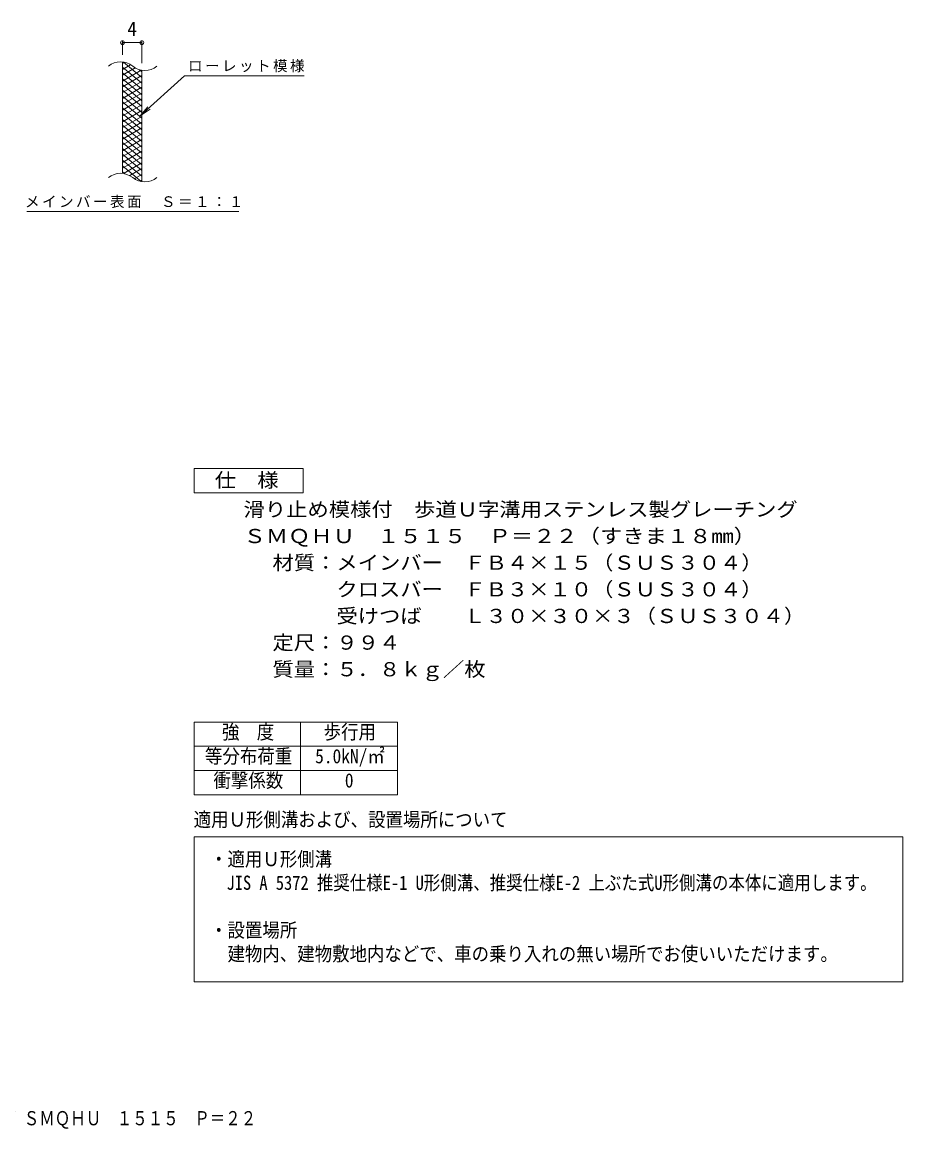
# Model space of a CAD drawing. Units: millimetres at full size, sheet at 1:10, with parts at other scales. Extents: x -1570 to 1782, y -1355 to 1104.
# Drawn here: x -36 to 1782, y -1355 to 930 of the extents above; entities that cross this region are included whole.
import ezdxf
from ezdxf.enums import TextEntityAlignment as Align

# ---------------------------------------------------------------- set-up
doc = ezdxf.new("R2010")
doc.units = ezdxf.units.MM
doc.header["$LTSCALE"] = 10
doc.header["$PDMODE"] = 32
doc.header["$PDSIZE"] = 8
for name, color, linetype, lineweight in [('A-4', 2, 'Continuous', 9), ('A-5', 7, 'Continuous', 9), ('C-2', 3, 'Continuous', 9), ('C-4', 7, 'Continuous', 9), ('C-5', 7, 'Continuous', 9), ('C-9', 6, 'Continuous', 5)]:
    doc.layers.add(name, color=color, linetype=linetype, lineweight=lineweight)
doc.layers.add('F-5', color=2, linetype='Continuous')
doc.styles.add('ＭＳ ゴシック', font='')
doc.styles.get('ＭＳ ゴシック').set_extended_font_data('MS Gothic')

msp = doc.modelspace()

# ---------------------------------------------------------------- linework, layer by layer
at = {"layer": 'A-4'}
for p, q in [((319, -515.4), (739, -515.4)), ((319, -515.4), (319, -665.4)), ((539, -515.4), (539, -665.4)), ((739, -515.4), (739, -665.4)), ((319, -565.4), (739, -565.4)), ((319, -615.4), (739, -615.4)), ((319, -665.4), (739, -665.4)), ((319, -1052.01), (319, -752.34))]:
    msp.add_line(p, q, dxfattribs=at)
msp.add_lwpolyline([(319, -752.34), (1782.44, -752.34), (1782.44, -1052.01), (319, -1052.01)], dxfattribs=at)
at = {"layer": 'A-5'}
msp.add_lwpolyline([(319, -41.96), (319, 8.04), (544, 8.04), (544, -41.96)], close=True, dxfattribs=at)
at = {"layer": 'C-2'}
for p, q in [((171.11, 617.09), (171.11, 847.09)), ((211.11, 599.88), (211.11, 829.88))]:
    msp.add_line(p, q, dxfattribs=at)
for centre, start, end in [((167.14, 807.84), 50.82628, 129.17371), ((217.31, 869.41), 230.82628, 309.17371), ((167.14, 577.84), 50.82628, 129.17371), ((217.31, 639.41), 230.82628, 309.17371)]:
    msp.add_arc(centre, 39.71, start, end, dxfattribs=at)
at = {"layer": 'C-4'}
for p, q in [((171.11, 862.09), (171.11, 890.32)), ((171.11, 887.32), (211.11, 887.32)), ((211.11, 844.88), (211.11, 890.32))]:
    msp.add_line(p, q, dxfattribs=at)
for p in [(171.11, 887.32), (211.11, 887.32)]:
    msp.add_point(p, dxfattribs=at)
at = {"layer": 'C-5'}
for p, q in [((299.43, 818.99), (546.5, 818.99)), ((207.45, 735.86), (228.03, 750.05)), ((-26.52, 538.92), (411.52, 538.92))]:
    msp.add_line(p, q, dxfattribs=at)
msp.add_lwpolyline([(299.43, 818.99), (207.45, 735.86), (223.65, 754.9)], dxfattribs=at)
at = {"layer": 'C-9'}
for p, q in [((175.64, 846.63), (171.11, 844.01)), ((211.11, 815.27), (173.19, 847.08)), ((187.89, 841.7), (171.11, 832.01)), ((211.11, 803.27), (171.11, 836.83)), ((197.28, 835.12), (171.11, 820.01)), ((209.88, 830.4), (171.11, 808.01)), ((211.11, 791.27), (171.11, 824.83)), ((211.11, 827.27), (206.39, 831.23)), ((211.11, 819.1), (171.11, 796.01)), ((211.11, 779.27), (171.11, 812.83)), ((211.11, 807.1), (171.11, 784.01)), ((211.11, 767.27), (171.11, 800.83)), ((211.11, 795.1), (171.11, 772.01)), ((211.11, 755.27), (171.11, 788.83)), ((211.11, 783.1), (171.11, 760.01)), ((211.11, 743.27), (171.11, 776.83)), ((211.11, 771.1), (171.11, 748.01)), ((211.11, 731.27), (171.11, 764.83)), ((211.11, 759.1), (171.11, 736.01)), ((211.11, 719.27), (171.11, 752.83)), ((211.11, 747.1), (171.11, 724.01)), ((211.11, 707.27), (171.11, 740.83)), ((211.11, 735.1), (171.11, 712.01)), ((211.11, 695.27), (171.11, 728.83)), ((211.11, 723.1), (171.11, 700.01)), ((211.11, 683.27), (171.11, 716.83)), ((211.11, 711.1), (171.11, 688.01)), ((211.11, 671.27), (171.11, 704.83)), ((211.11, 699.1), (171.11, 676.01)), ((211.11, 659.27), (171.11, 692.83)), ((211.11, 687.1), (171.11, 664.01)), ((211.11, 647.27), (171.11, 680.83)), ((211.11, 675.1), (171.11, 652.01)), ((211.11, 635.27), (171.11, 668.83)), ((211.11, 663.1), (171.11, 640.01)), ((211.11, 623.27), (171.11, 656.83)), ((211.11, 651.1), (171.11, 628.01)), ((211.11, 611.27), (171.11, 644.83)), ((209.73, 600.43), (171.11, 632.83)), ((176.3, 616.48), (171.11, 620.83)), ((211.11, 639.1), (173.01, 617.11)), ((211.11, 627.1), (186.16, 612.7)), ((211.11, 615.1), (195.61, 606.15)), ((211.11, 603.11), (207.39, 600.96))]:
    msp.add_line(p, q, dxfattribs=at)

# ---------------------------------------------------------------- texts
at = {"layer": 'A-5', "color": 2, "style": 'ＭＳ ゴシック'}
for s, width, p in [('仕\u3000様', 1.1, (361.55, -39.52)), ('滑り止め模様付\u3000歩道Ｕ字溝用ステンレス製グレーチング', 1.1, (421.09, -99.88)), ('ＳＭＱＨＵ\u3000１５１５\u3000Ｐ＝２２（すきま１８mm）', 1.15, (421.09, -154.88)), ('材質：メインバー\u3000ＦＢ４×１５（ＳＵＳ３０４）', 1.1, (480.8, -209.88)), ('\u3000\u3000\u3000クロスバー\u3000ＦＢ３×１０（ＳＵＳ３０４）', 1.1, (480.8, -264.88)), ('\u3000\u3000\u3000受けつば\u3000\u3000Ｌ３０×３０×３（ＳＵＳ３０４）', 1.1, (480.8, -319.88)), ('定尺：９９４', 1.1, (480.8, -374.88)), ('質量：５．８ｋｇ／枚', 1.1, (480.8, -429.88))]:
    msp.add_text(s, height=29.33, dxfattribs=dict(at, width=width)).set_placement(p, align=Align.BOTTOM_LEFT)
at = {"layer": 'A-5', "style": 'ＭＳ ゴシック'}
for s, width, p in [('強\u3000度', 0.9, (376.5, -559.4)), ('歩行用', 0.9, (586.5, -559.4)), ('等分布荷重', 0.9, (341.5, -609.4)), ('5.0kN/㎡', 0.9, (569, -609.4)), ('衝撃係数', 0.9, (359, -659.4)), ('0', 0.9, (630.25, -659.4)), ('適用Ｕ形側溝および、設置場所について', 0.9, (318.12, -740.21)), ('・適用Ｕ形側溝', 0.9, (351.95, -821.76)), ('\u3000JIS A 5372 推奨仕様E-1 U形側溝、推奨仕様E-2 上ぶた式U形側溝の本体に適用します。', 0.85, (351.95, -870.7)), ('・設置場所', 0.9, (351.95, -968.58)), ('\u3000建物内、建物敷地内などで、車の乗り入れの無い場所でお使いいただけます。', 0.9, (351.95, -1017.52))]:
    msp.add_text(s, height=29.33, dxfattribs=dict(at, width=width)).set_placement(p, align=Align.BOTTOM_LEFT)
at = {"layer": 'C-4', "color": 2, "style": 'ＭＳ ゴシック'}
msp.add_text('4', height=29.33, dxfattribs=at).set_placement((181.11, 892.32), align=Align.BOTTOM_LEFT)
at = {"layer": 'C-5', "char_height": 21.99, "attachment_point": 7, "style": 'ＭＳ ゴシック'}
for s, insert in [('\\T1.17;ローレット模様', (306.5, 826.06)), ('\\T1.17;メインバー表面\u3000Ｓ＝１：１', (-30.08, 545.62))]:
    msp.add_mtext(s, dxfattribs=dict(at, insert=insert))
at = {"layer": 'F-5', "style": 'ＭＳ ゴシック', "width": 0.8}
msp.add_text('滑り止め模様付\u3000歩道Ｕ字溝用ステンレス製グレーチング ＳＭＱＨＵ\u3000１５１５\u3000Ｐ＝２２', height=29.33, dxfattribs=at).set_placement((-880.8, -1356.84), align=Align.BOTTOM_LEFT)

doc.saveas('drawing.dxf')
